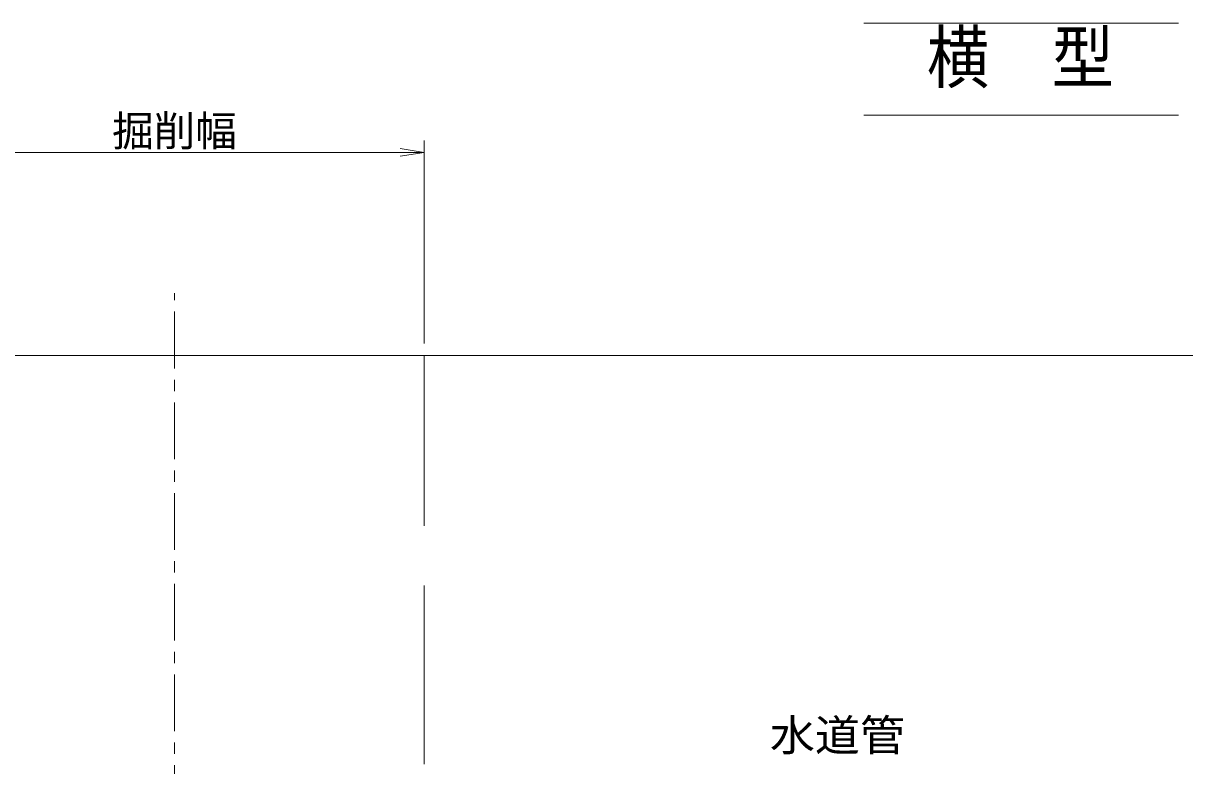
# Model space of a CAD drawing. Units: millimetres, scale not verified, with parts at other scales. Extents: x 323 to 5782, y 261 to 2709.
# Drawn here: x 571.1 to 1058.9, y 1491.1 to 1803 of the extents above; entities that cross this region are included whole.
import ezdxf
from ezdxf.enums import TextEntityAlignment as Align

# ---------------------------------------------------------------- set-up
doc = ezdxf.new("R2010")
doc.units = ezdxf.units.MM
doc.header["$LTSCALE"] = 10
doc.linetypes.add('USER1', pattern=[3.81, 2.38125, -0.47625, 0.47625, -0.47625])
doc.linetypes.add('USER4', pattern=[10, 7.5, -2.5])
for name, color, linetype, lineweight in [('D-BMK', 2, 'USER1', 15), ('D-STR-DIM', 7, 'Continuous', 9), ('D-STR-STR1', 7, 'Continuous', 5), ('D-TTL-LINE', 7, 'Continuous', 15), ('V-nasSTD', 1, 'Continuous', 25)]:
    doc.layers.add(name, color=color, linetype=linetype, lineweight=lineweight)
doc.layers.add('D-TTL-TXT', color=7, linetype='Continuous')
doc.styles.add('ＭＳ ゴシック', font='')
doc.styles.add('ＭＳ Ｐゴシック', font='')
doc.styles.get('ＭＳ ゴシック').set_extended_font_data('MS Gothic')
doc.styles.get('ＭＳ Ｐゴシック').set_extended_font_data('MS PGothic')

# ---------------------------------------------------------------- blocks, each defined once
blk = doc.blocks.new('open_arrow')
at = {"color": 0, "linetype": 'Continuous', "lineweight": -2}
blk.add_lwpolyline([(7.5, 1.25), (0, 0), (7.5, -1.25)], dxfattribs=at)

msp = doc.modelspace()

# ---------------------------------------------------------------- linework, layer by layer
at = {"layer": 'D-BMK'}
msp.add_line((634.59, 1048.43), (634.59, 1689.56), dxfattribs=at)
at = {"layer": 'D-STR-DIM'}
for p, q in [((739.42, 1668.43), (739.42, 1753.76)), ((529.76, 1748.76), (739.42, 1748.76))]:
    msp.add_line(p, q, dxfattribs=at)
at = {"layer": 'D-STR-STR1'}
msp.add_line((322.78, 1663.43), (1651.56, 1663.43), dxfattribs=at)
at = {"layer": 'D-STR-STR1', "linetype": 'USER4'}
msp.add_lwpolyline([(529.76, 1663.43), (529.76, 1091.84), (739.42, 1091.84), (739.42, 1663.43)], dxfattribs=at)
at = {"layer": 'D-TTL-LINE'}
for p, q in [((924.12, 1802.99), (1056.23, 1802.99)), ((924.12, 1764.34), (1056.23, 1764.34))]:
    msp.add_line(p, q, dxfattribs=at)

# ---------------------------------------------------------------- block references
at = {"layer": 'D-STR-DIM', "xscale": 1.33, "yscale": 1.33, "rotation": 180}
msp.add_blockref('open_arrow', (739.42, 1748.76), dxfattribs=at)

# ---------------------------------------------------------------- texts
at = {"layer": 'D-STR-DIM', "style": 'ＭＳ Ｐゴシック'}
msp.add_text('掘削幅', height=12.8, dxfattribs=at).set_placement((634.59, 1757.79), align=Align.MIDDLE_CENTER)
at = {"layer": 'D-TTL-TXT', "style": 'ＭＳ Ｐゴシック', "width": 0.9}
msp.add_text('横\u3000型', height=21.33, dxfattribs=at).set_placement((950.62, 1771.64), align=Align.BOTTOM_LEFT)
at = {"layer": 'V-nasSTD', "color": 5, "style": 'ＭＳ ゴシック', "width": 1.05}
msp.add_text('水道管', height=13.2, dxfattribs=at).set_placement((884.67, 1493.37), align=Align.BOTTOM_LEFT)

doc.saveas('drawing.dxf')
